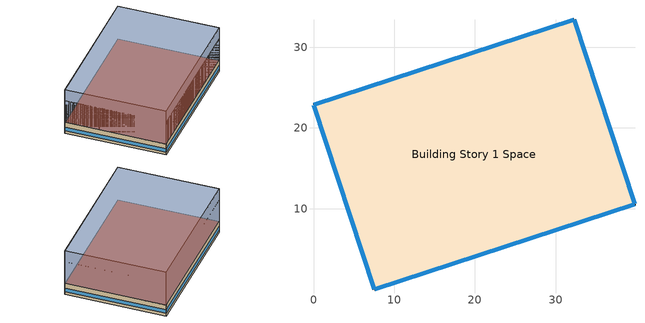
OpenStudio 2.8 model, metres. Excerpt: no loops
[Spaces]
Building Story 1 Space
 floor ground: 7.54,0 0,22.84 32.3,33.42 39.84,10.58 z0
 wall outside: 0,22.84 7.54,0 39.84,10.58 32.3,33.42 0,22.84 z0:3
 window: 39.83,10.6 32.31,33.4 / 0.01,22.82 7.53,0.02 / 32.28,33.41 0.02,22.85 / 7.56,0.01 39.81,10.57 z0.76:1.66
 roof outside: 39.84,10.58 32.3,33.42 0,22.84 7.54,0 z3
shading: 0,22.84 7.54,0 / 7.54,0 39.84,10.58 / 39.84,10.58 32.3,33.42 / 32.3,33.42 0,22.84 z0:12; 0,22.84 7.54,0 / 32.3,33.42 0,22.84 / 7.54,0 39.84,10.58 / 39.84,10.58 32.3,33.42 / 39.84,10.58 32.3,33.42 / 32.3,33.42 0,22.84 / 0,22.84 7.54,0 / 7.54,0 39.84,10.58 z0:9; 39.84,10.58 32.3,33.42 0,22.84 7.54,0 z12; 7.54,0 0,22.84 32.3,33.42 39.84,10.58 z0; 7.54,0 0,22.84 32.3,33.42 39.84,10.58 z0; 39.84,10.58 32.3,33.42 0,22.84 7.54,0 z9; 7.54,0 0,22.84 32.3,33.42 39.84,10.58 z0; 39.84,10.58 32.3,33.42 0,22.84 7.54,0 z9
[Site]
Buffalo Niagara Intl Ap_NY_USA: Latitude {deg}=42.8136; Longitude {deg}=-78.8486; Time Zone {hr}=-5; Elevation {m}=215; Terrain=City
[Site:WaterMainsTemperature]
Calculation Method=Correlation; Annual Average Outdoor Air Temperature {C}=8.96667; Maximum Difference In Monthly Average Outdoor Air Temperatures {deltaC}=26.2
[SizingPeriod:DesignDay] Barometric Pressure {Pa}=98769; Sky Clearness=0; Rain Indicator=0; Snow Indicator=0; Day of Month=21; Daylight Saving Time Indicator=0; Humidity Indicating Type=Wetbulb; Dry-Bulb Temperature Range Modifier Type=DefaultMultipliers
Name | Maximum Dry-Bulb Temperature {C} | Daily Dry-Bulb Temperature Range {deltaC} | Humidity Indicating Conditions at Maximum Dry-Bulb | Wind Speed {m/s} | Wind Direction {deg} | Month | Day Type | Solar Model Indicator | ASHRAE Taub | ASHRAE Taud
Buffalo Niagara Intl Ap Ann Htg 99.6% Condns DB | -16.3 | 0 | -16.3 | 5.1 | 270 | 1 | WinterDesignDay | ASHRAEClearSky
Buffalo Niagara Intl Ap Ann Clg .4% Condns DB=>MWB | 30.3 | 9.3 | 21.8 | 5.7 | 240 | 7 | SummerDesignDay | ASHRAETau | 0.462 | 2.001
Buffalo Niagara Intl Ap Ann Clg .4% Condns WB=>MDB | 27.8 | 9.3 | 23.8 | 5.7 | 240 | 7 | SummerDesignDay | ASHRAETau | 0.462 | 2.001
[ClimateZones]
Climate Zone Institution Name 1=ASHRAE; Climate Zone Document Name 1=ANSI/ASHRAE Standard 169; Climate Zone Document Year 1=2006; Climate Zone Value 1=6A
[Site:GroundTemperature:BuildingSurface]
19.46, 19.4, 19.64, 19.93, 20.21, 22.56, 23.07, 23.15, 23.1, 20.68, 20.13, 19.69
[Building]
Residential 4: Nominal Floor to Floor Height {m}=3; Default Construction Set=Res 90.1-2004 - MidApt - ASHRAE 169-2013-6A; Standards Number of Stories=1; Standards Number of Above Ground Stories=1; Standards Building Type=MidriseApartment
[DefaultConstructionSet]
Res 90.1-2004 - MidApt - ASHRAE 169-2013-6A: Default Exterior Surface Constructions=Default Surface Constructions 1; Default Interior Surface Constructions=Default Surface Constructions 2; Default Ground Contact Surface Constructions=Default Surface Constructions 3; Default Exterior SubSurface Constructions=Default Sub Surface Constructions 1; Default Interior SubSurface Constructions=Default Sub Surface Constructions 2; Interior Partition Construction=Typical Interior Partition
[DefaultSurfaceConstructions]
Name | Floor Construction | Wall Construction | Roof Ceiling Construction
Default Surface Constructions 1 | Typical Insulated Exterior Mass Floor R-15.63 | Typical Insulated Steel Framed Exterior Wall R-15.63 | Typical IEAD Roof R-15.87
Default Surface Constructions 2 | Typical Interior Floor | Typical Interior Wall | Typical Interior Ceiling
Default Surface Constructions 3 | Typical Insulated Carpeted 6in Slab Floor | Typical Insulated Basement Mass Wall
[Construction]
Typical Insulated Exterior Mass Floor R-15.63: Typical Insulation R-13.06, 4 in. Normalweight Concrete Floor, Typical Carpet Pad
Typical Insulated Steel Framed Exterior Wall R-15.63: 25mm Stucco, 5/8 in. Gypsum Board, Typical Insulation R-13.45, 5/8 in. Gypsum Board
Typical IEAD Roof R-15.87: Roof Membrane, Typical Insulation R-14.76, Metal Roof Surface
Typical Interior Floor: 100mm Normalweight concrete floor, CP02 CARPET PAD
Typical Interior Wall: G01 13mm gypsum board, G01 13mm gypsum board
Typical Interior Ceiling: CP02 CARPET PAD, 100mm Normalweight concrete floor
Typical Insulated Carpeted 6in Slab Floor: 6 in. Normalweight Concrete Floor, Typical Carpet Pad
Typical Insulated Basement Mass Wall: 8 in. Concrete Block Basement Wall
U 0.57 SHGC 0.49 Dbl Blue 6mm/6mm Air: BLUE 6MM, AIR 6MM, CLEAR 6MM
Typical Insulated Metal Door R-1.43: F08 Metal surface, Typical Insulation R-0.58
Typical Overhead Door R-2.0: Typical Insulation R-1.15
U 1.17 SHGC 0.49 Simple Glazing Skylight U-1.17 SHGC 0.0: U 1.17 SHGC 0.49 Simple Glazing U-1.17 SHGC 0.0
Typical Interior Window: Clear 3mm
Typical Interior Door; Typical Interior Partition: G05 25mm wood
[Material:NoMass] Roughness=Smooth; Thermal Absorptance=0.9; Solar Absorptance=0.7
Name | Thermal Resistance {m2-K/W} | Visible Absorptance
Typical Insulation R-13.06 | 2.2993 | 0.7
Typical Carpet Pad; CP02 CARPET PAD | 0.21648 | 0.8
Typical Insulation R-13.45 | 2.368 | 0.7
Typical Insulation R-14.76 | 2.59864 | 0.7
Typical Insulation R-0.58 | 0.101875 | 0.7
Typical Insulation R-1.15 | 0.202527 | 0.7
[Material]
Name | Roughness | Thickness {m} | Conductivity {W/m-K} | Density {kg/m3} | Specific Heat {J/kg-K} | Thermal Absorptance | Solar Absorptance | Visible Absorptance
4 in. Normalweight Concrete Floor | MediumRough | 0.1016 | 2.31 | 2322 | 832 | 0.9 | 0.7 | 0.7
25mm Stucco | Smooth | 0.0254 | 0.72 | 1856 | 840 | 0.9 | 0.7 | 0.7
5/8 in. Gypsum Board | MediumSmooth | 0.0159 | 0.16 | 800 | 1090 | 0.9 | 0.7 | 0.7
Roof Membrane | VeryRough | 0.0095 | 0.16 | 1121.29 | 1460 | 0.9 | 0.7 | 0.7
Metal Roof Surface; F08 Metal surface | Smooth | 0.0008 | 45.28 | 7824 | 500 | 0.9 | 0.7 | 0.7
100mm Normalweight concrete floor | MediumRough | 0.1016 | 2.31045 | 2322 | 832.557 |  | 0 | 0
G01 13mm gypsum board | Smooth | 0.0127 | 0.160031 | 800.001 | 1090.73 | 0.9 | 0.7 | 0.5
6 in. Normalweight Concrete Floor | MediumRough | 0.1524 | 2.31 | 2322 | 832 | 0.9 | 0.7 | 0.7
8 in. Concrete Block Basement Wall | MediumRough | 0.2032 | 1.326 | 1842 | 912 | 0.9 | 0.7 | 0.7
G05 25mm wood | MediumSmooth | 0.0254 | 0.15 | 608 | 1630 | 0.9 | 0.5 | 0.5
[DefaultSubSurfaceConstructions]
Name | Fixed Window Construction | Operable Window Construction | Door Construction | Glass Door Construction | Overhead Door Construction | Skylight Construction | Tubular Daylight Dome Construction | Tubular Daylight Diffuser Construction
Default Sub Surface Constructions 1 | U 0.57 SHGC 0.49 Dbl Blue 6mm/6mm Air | U 0.57 SHGC 0.49 Dbl Blue 6mm/6mm Air | Typical Insulated Metal Door R-1.43 | U 0.57 SHGC 0.49 Dbl Blue 6mm/6mm Air | Typical Overhead Door R-2.0 | U 1.17 SHGC 0.49 Simple Glazing Skylight U-1.17 SHGC 0.0 | Typical Interior Window | Typical Interior Window
Default Sub Surface Constructions 2 | Typical Interior Window | Typical Interior Window | Typical Interior Door
[WindowMaterial:Glazing] Optical Data Type=SpectralAverage; Infrared Transmittance at Normal Incidence=0; Front Side Infrared Hemispherical Emissivity=0.84; Back Side Infrared Hemispherical Emissivity=0.84; Conductivity {W/m-K}=0.9; Dirt Correction Factor for Solar and Visible Transmittance=1; Solar Diffusing=No
Name | Thickness {m} | Solar Transmittance at Normal Incidence | Front Side Solar Reflectance at Normal Incidence | Back Side Solar Reflectance at Normal Incidence | Visible Transmittance at Normal Incidence | Front Side Visible Reflectance at Normal Incidence | Back Side Visible Reflectance at Normal Incidence
BLUE 6MM | 0.006 | 0.48 | 0.05 | 0.05 | 0.57 | 0.06 | 0.06
CLEAR 6MM | 0.006 | 0.775 | 0.071 | 0.071 | 0.881 | 0.08 | 0.08
Clear 3mm | 0.003 | 0.837 | 0.075 | 0.075 | 0.898 | 0.081 | 0.081
[WindowMaterial:Gas]
AIR 6MM: Gas Type=Air; Thickness {m}=0.0063
[WindowMaterial:SimpleGlazingSystem]
U 1.17 SHGC 0.49 Simple Glazing U-1.17 SHGC 0.0: U-Factor {W/m2-K}=6.64357; Solar Heat Gain Coefficient=0.49; Visible Transmittance=0.38
[People:Definition] Number of People Calculation Method=People/Area; Fraction Radiant=0.3
Name | People per Space Floor Area {person/m2}
MidriseApartment Apartment People Definition | 0.0283091
MidriseApartment Office People Definition | 0.0227119
[Lights:Definition] Design Level Calculation Method=Watts/Area; Fraction Radiant=0.6; Fraction Visible=0.2
Name | Watts per Space Floor Area {W/m2} | Return Air Fraction
MidriseApartment Apartment Lights Definition | 11.5174
MidriseApartment Apartment Additional Lights Definition | 2.90626 | 0
MidriseApartment Corridor Lights Definition | 5.38196
MidriseApartment Office Lights Definition | 11.8403
[ElectricEquipment:Definition] Design Level Calculation Method=Watts/Area; Watts per Space Floor Area {W/m2}=6.67; Fraction Radiant=0.5
MidriseApartment Apartment Elec Equip Definition; MidriseApartment Office Elec Equip Definition
[DesignSpecification:OutdoorAir]
Blended OA: Outdoor Air Method=Sum; Outdoor Air Flow per Floor Area {m3/s-m2}=1.43256e-05; Outdoor Air Flow Air Changes per Hour {1/hr}=0.305445
[DefaultScheduleSet]
Story Ground Blended Space Type Schedule Set
[SpaceInfiltration:DesignFlowRate] Space or SpaceType=Story Ground Blended Space Type; Schedule=Always On Discrete; Design Flow Rate Calculation Method=Flow/ExteriorArea; Constant Term Coefficient=0; Temperature Term Coefficient=0; Velocity Term Coefficient=0.224; Velocity Squared Term Coefficient=0
Name | Flow per Exterior Surface Area {m3/s-m2}
MidriseApartment Apartment A  - Story Ground Infiltration; MidriseApartment Apartment C  - Story Ground Infiltration | 9.49131e-05
MidriseApartment Apartment A end_a - Story Ground Infiltration; MidriseApartment Apartment C end_a - Story Ground Infiltration | 2.35729e-05
MidriseApartment Apartment B end_a - Story Ground Infiltration; MidriseApartment Corridor B  - Story Ground Infiltration | 2.08867e-05
MidriseApartment Corridor A  - Story Ground Infiltration; MidriseApartment Corridor C  - Story Ground Infiltration | 2.39028e-05
MidriseApartment Office A  - Story Ground Infiltration; MidriseApartment Office C  - Story Ground Infiltration | 3.44784e-06
[Exterior:Lights:Definition]
Name | Design Level {W}
Parking Areas and Drives Def (W/ft^2) | 0.15
Building Facades Def (W/ft^2) | 0.2
Main Entries Def (W/ft) | 30
Other Doors Def (W/ft) | 20
[Exterior:Lights] Control Option=AstronomicalClock
Name | Exterior Lights Definition | Schedule | Multiplier
Parking Areas and Drives | Parking Areas and Drives Def (W/ft^2) | Always On Discrete | 7279.64
Building Facades | Building Facades Def (W/ft^2) | Schedule Ruleset 1 | 4243.6
Main Entries | Main Entries Def (W/ft) | Always On Discrete | 8
Other Doors | Other Doors Def (W/ft) | Always On Discrete | 3.97941
[ThermostatSetpoint:DualSetpoint]
Story Ground Blended Space Type Thermostat: Heating Setpoint Temperature Schedule=ApartmentMidRise HTGSETP_APT_SCH; Cooling Setpoint Temperature Schedule=ApartmentMidRise CLGSETP_APT_SCH
[People] Space or SpaceType=Story Ground Blended Space Type; Activity Level Schedule=ApartmentMidRise Activity Schedule; Work Efficiency Schedule=Work Efficiency Schedule; Clothing Insulation Schedule=Clothing Schedule; Air Velocity Schedule=Air Velocity Schedule
Name | People Definition | Number of People Schedule | Multiplier
MidriseApartment Office People 1 | MidriseApartment Office People Definition | ApartmentMidRise OCC_OFF_SCH | 0.0282
MidriseApartment Apartment People 1 | MidriseApartment Apartment People Definition | ApartmentMidRise OCC_APT_SCH | 0.8727
[Lights] Space or SpaceType=Story Ground Blended Space Type
Name | Lights Definition | Schedule | Fraction Replaceable | Multiplier
MidriseApartment Office Lights 1 | MidriseApartment Office Lights Definition | ApartmentMidRise LTG_OFF_SCH_2004_2007 | 0 | 0.0282
MidriseApartment Apartment Lights 1 | MidriseApartment Apartment Lights Definition | ApartmentMidRise LTG_APT_SCH | 0 | 0.8727
MidriseApartment Apartment Additional Lights 1 | MidriseApartment Apartment Additional Lights Definition | ApartmentMidRise LTG_APT_SCH | 1 | 0.8727
MidriseApartment Corridor Lights 1 | MidriseApartment Corridor Lights Definition | ApartmentMidRise LTG_COR_SCH_2004_2007 | 0 | 0.0991
[ElectricEquipment] Space or SpaceType=Story Ground Blended Space Type
Name | Electric Equipment Definition | Schedule | Multiplier
MidriseApartment Office Elec Equip 1 | MidriseApartment Office Elec Equip Definition | ApartmentMidRise EQP_OFF_SCH_2004_2007 | 0.0282
MidriseApartment Apartment Elec Equip 1 | MidriseApartment Apartment Elec Equip Definition | ApartmentMidRise EQP_APT_SCH | 0.8727
[SpaceType]
Story Ground Blended Space Type: Default Schedule Set=Story Ground Blended Space Type Schedule Set; Design Specification Outdoor Air Object=Blended OA; Standards Building Type=MidriseApartment; Standards Space Type=Apartment
[Space]
Building Story 1 Space: Space Type=Story Ground Blended Space Type; Building Story=Building Story 1; Thermal Zone=Building Story 1 ThermalZone
[BuildingStory]
Building Story 1
[ThermalZone]
Building Story 1 ThermalZone: Thermostat=Story Ground Blended Space Type Thermostat; Use Ideal Air Loads=No
[Schedule:Ruleset]
Name | Default Day Schedule | Summer Design Day Schedule | Winter Design Day Schedule
Clothing Schedule | Clothing Schedule Default Winter Clothes
Air Velocity Schedule | Air Velocity Schedule Default
Work Efficiency Schedule | Work Efficiency Schedule Default
ApartmentMidRise OCC_APT_SCH | ApartmentMidRise OCC_APT_SCH Default | ApartmentMidRise OCC_APT_SCH Summer Design Day | ApartmentMidRise OCC_APT_SCH Winter Design Day
ApartmentMidRise Activity Schedule | ApartmentMidRise Activity Schedule Default | ApartmentMidRise Activity Schedule Summer Design Day | ApartmentMidRise Activity Schedule Winter Design Day
ApartmentMidRise LTG_APT_SCH | ApartmentMidRise LTG_APT_SCH Default | ApartmentMidRise LTG_APT_SCH Summer Design Day | ApartmentMidRise LTG_APT_SCH Winter Design Day
ApartmentMidRise EQP_APT_SCH | ApartmentMidRise EQP_APT_SCH Default | ApartmentMidRise EQP_APT_SCH Summer Design Day | ApartmentMidRise EQP_APT_SCH Winter Design Day
ApartmentMidRise LTG_COR_SCH_2004_2007 | ApartmentMidRise LTG_COR_SCH_2004_2007 Default | ApartmentMidRise LTG_COR_SCH_2004_2007 Summer Design Day | ApartmentMidRise LTG_COR_SCH_2004_2007 Winter Design Day
ApartmentMidRise OCC_OFF_SCH | ApartmentMidRise OCC_OFF_SCH Default | ApartmentMidRise OCC_OFF_SCH Summer Design Day | ApartmentMidRise OCC_OFF_SCH Winter Design Day
ApartmentMidRise LTG_OFF_SCH_2004_2007 | ApartmentMidRise LTG_OFF_SCH_2004_2007 Default | ApartmentMidRise LTG_OFF_SCH_2004_2007 Summer Design Day | ApartmentMidRise LTG_OFF_SCH_2004_2007 Winter Design Day
ApartmentMidRise EQP_OFF_SCH_2004_2007 | ApartmentMidRise EQP_OFF_SCH_2004_2007 Default | ApartmentMidRise EQP_OFF_SCH_2004_2007 Summer Design Day | ApartmentMidRise EQP_OFF_SCH_2004_2007 Winter Design Day
Schedule Ruleset 1 | Schedule Day 27
ApartmentMidRise HTGSETP_APT_SCH | ApartmentMidRise HTGSETP_APT_SCH Default | ApartmentMidRise HTGSETP_APT_SCH Summer Design Day | ApartmentMidRise HTGSETP_APT_SCH Winter Design Day
ApartmentMidRise CLGSETP_APT_SCH | ApartmentMidRise CLGSETP_APT_SCH Default | ApartmentMidRise CLGSETP_APT_SCH Summer Design Day | ApartmentMidRise CLGSETP_APT_SCH Winter Design Day
[Schedule:Day]
Clothing Schedule Default Winter Clothes; ApartmentMidRise LTG_COR_SCH_2004_2007 Default; ApartmentMidRise LTG_COR_SCH_2004_2007 Winter Design Day; ApartmentMidRise LTG_COR_SCH_2004_2007 Summer Design Day; ApartmentMidRise LTG_OFF_SCH_2004_2007 Summer Design Day: 24, 0, 1
Clothing Schedule Summer Clothes: 24, 0, 0.5
Air Velocity Schedule Default: 24, 0, 0.2
Work Efficiency Schedule Default; ApartmentMidRise OCC_OFF_SCH Default; ApartmentMidRise OCC_OFF_SCH Winter Design Day; ApartmentMidRise OCC_OFF_SCH Summer Design Day; ApartmentMidRise LTG_OFF_SCH_2004_2007 Winter Design Day: 24, 0, 0
ApartmentMidRise OCC_APT_SCH Default; ApartmentMidRise OCC_APT_SCH Winter Design Day; ApartmentMidRise OCC_APT_SCH Summer Design Day: 7, 0, 1, 8, 0, 0.85, 9, 0, 0.39, 16, 0, 0.25, 17, 0, 0.3, 18, 0, 0.52, 21, 0, 0.87, 24, 0, 1
ApartmentMidRise Activity Schedule Default; ApartmentMidRise Activity Schedule Winter Design Day; ApartmentMidRise Activity Schedule Summer Design Day: 24, 0, 95
ApartmentMidRise LTG_APT_SCH Default; ApartmentMidRise LTG_APT_SCH Winter Design Day; ApartmentMidRise LTG_APT_SCH Summer Design Day: 4, 0, 0.011316, 5, 0, 0.0339481, 6, 0, 0.0735542, 7, 0, 0.0792122, 8, 0, 0.0735542, 9, 0, 0.0339481, 15, 0, 0.0226321, 16, 0, 0.0396061, 17, 0, 0.0792122, 18, 0, 0.11316, 19, 0, 0.152766, 21, 0, 0.181056, 22, 0, 0.124476, 23, 0, 0.0678962, 24, 0, 0.0282901
ApartmentMidRise EQP_APT_SCH Default; ApartmentMidRise EQP_APT_SCH Winter Design Day; ApartmentMidRise EQP_APT_SCH Summer Design Day: 1, 0, 0.45, 2, 0, 0.41, 3, 0, 0.39, 5, 0, 0.38, 6, 0, 0.43, 7, 0, 0.54, 8, 0, 0.65, 9, 0, 0.66, 10, 0, 0.67, 11, 0, 0.69, 12, 0, 0.7, 13, 0, 0.69, 14, 0, 0.66, 15, 0, 0.65, 16, 0, 0.68, 17, 0, 0.8, 19, 0, 1, 20, 0, 0.93, 21, 0, 0.89, 22, 0, 0.85, 23, 0, 0.71, 24, 0, 0.58
ApartmentMidRise OCC_OFF_SCH Wkdy Day: 8, 0, 0, 12, 0, 1, 13, 0, 0.5, 17, 0, 1, 24, 0, 0
ApartmentMidRise LTG_OFF_SCH_2004_2007 Default: 24, 0, 0.18
ApartmentMidRise LTG_OFF_SCH_2004_2007 Wkdy Day: 8, 0, 0.18, 12, 0, 0.9, 13, 0, 0.8, 17, 0, 0.9, 24, 0, 0.18
ApartmentMidRise EQP_OFF_SCH_2004_2007 Default; ApartmentMidRise EQP_OFF_SCH_2004_2007 Winter Design Day; ApartmentMidRise EQP_OFF_SCH_2004_2007 Summer Design Day: 24, 0, 0.33
ApartmentMidRise EQP_OFF_SCH_2004_2007 Wkdy Day: 7, 0, 0.33, 8, 0, 0.5, 12, 0, 1, 13, 0, 0.94, 17, 0, 1, 18, 0, 0.5, 24, 0, 0.33
Schedule Day 27: 6, 0, 0, 24, 0, 1
ApartmentMidRise HTGSETP_APT_SCH Default; ApartmentMidRise HTGSETP_APT_SCH Winter Design Day; ApartmentMidRise HTGSETP_APT_SCH Summer Design Day: 24, 0, 21.7
ApartmentMidRise CLGSETP_APT_SCH Default; ApartmentMidRise CLGSETP_APT_SCH Winter Design Day; ApartmentMidRise CLGSETP_APT_SCH Summer Design Day: 24, 0, 24.4
[Schedule:Rule] Rule Order=0; Date Specification Type=DateRange; Start Day=1
Name | Schedule Ruleset | Day Schedule | Start Month | End Month | End Day | Apply Monday | Apply Tuesday | Apply Wednesday | Apply Thursday | Apply Friday
Schedule Rule 1 | Clothing Schedule | Clothing Schedule Summer Clothes | 5 | 9 | 30
Schedule Rule 2 | ApartmentMidRise OCC_OFF_SCH | ApartmentMidRise OCC_OFF_SCH Wkdy Day | 1 | 12 | 31 | Yes | Yes | Yes | Yes | Yes
Schedule Rule 3 | ApartmentMidRise LTG_OFF_SCH_2004_2007 | ApartmentMidRise LTG_OFF_SCH_2004_2007 Wkdy Day | 1 | 12 | 31 | Yes | Yes | Yes | Yes | Yes
Schedule Rule 4 | ApartmentMidRise EQP_OFF_SCH_2004_2007 | ApartmentMidRise EQP_OFF_SCH_2004_2007 Wkdy Day | 1 | 12 | 31 | Yes | Yes | Yes | Yes | Yes
[Schedule:Constant]
Always On Discrete: Value=1
